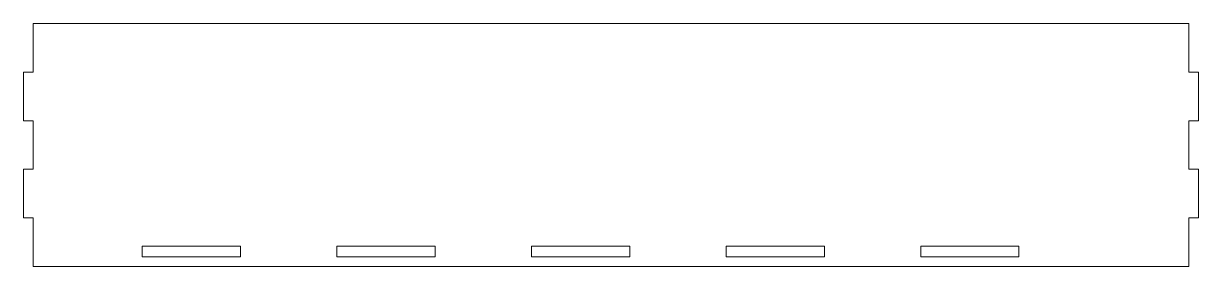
# Model space of a CAD drawing. Header units: millimetres. Extents: x -4 to 479, y 0 to 100.
import ezdxf

# ---------------------------------------------------------------- set-up
doc = ezdxf.new("R2010")
doc.units = ezdxf.units.MM

msp = doc.modelspace()

# ---------------------------------------------------------------- linework, layer by layer
at = {"color": 7, "linetype": 'Continuous', "lineweight": 15}
for p, q in [((0, 100), (0, 80)), ((475, 100), (0, 100)), ((475, 80), (475, 100)), ((-4, 80), (-4, 60)), ((0, 80), (-4, 80)), ((479, 80), (475, 80)), ((479, 60), (479, 80)), ((-4, 60), (0, 60)), ((0, 60), (0, 40)), ((475, 60), (479, 60)), ((475, 40), (475, 60)), ((-4, 40), (-4, 20)), ((0, 40), (-4, 40)), ((479, 40), (475, 40)), ((479, 20), (479, 40)), ((-4, 20), (0, 20)), ((0, 20), (0, 0)), ((475, 20), (479, 20)), ((475, 0), (475, 20)), ((85.2, 8.4), (44.8, 8.4)), ((44.8, 8.4), (44.8, 4)), ((85.2, 4), (85.2, 8.4)), ((165.2, 8.4), (124.8, 8.4)), ((124.8, 8.4), (124.8, 4)), ((165.2, 4), (165.2, 8.4)), ((245.2, 8.4), (204.8, 8.4)), ((204.8, 8.4), (204.8, 4)), ((245.2, 4), (245.2, 8.4)), ((325.2, 8.4), (284.8, 8.4)), ((284.8, 8.4), (284.8, 4)), ((325.2, 4), (325.2, 8.4)), ((405.2, 8.4), (364.8, 8.4)), ((364.8, 8.4), (364.8, 4)), ((405.2, 4), (405.2, 8.4)), ((0, 0), (475, 0)), ((44.8, 4), (85.2, 4)), ((124.8, 4), (165.2, 4)), ((204.8, 4), (245.2, 4)), ((284.8, 4), (325.2, 4)), ((364.8, 4), (405.2, 4))]:
    msp.add_line(p, q, dxfattribs=at)

doc.saveas('drawing.dxf')
